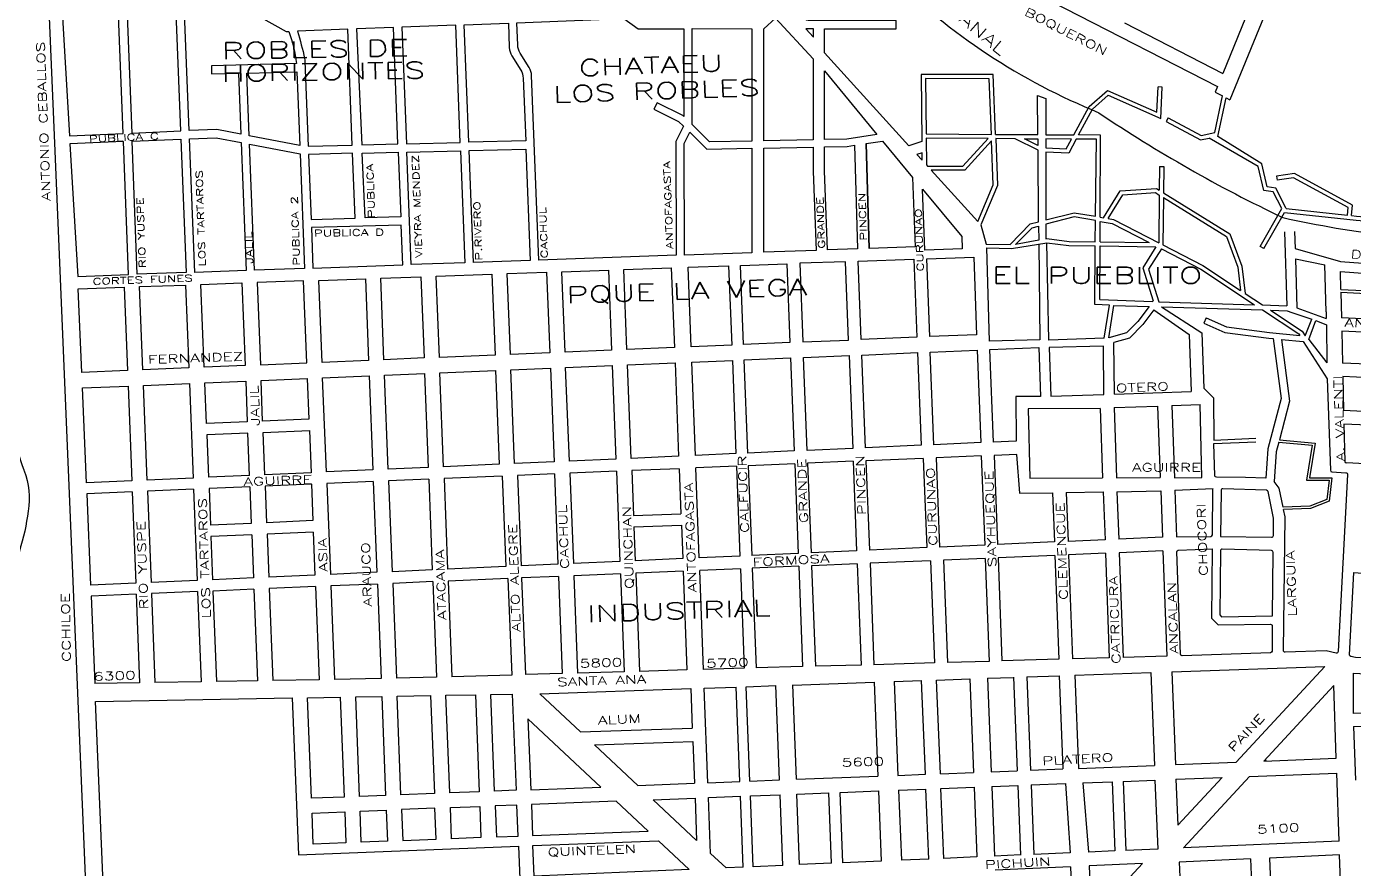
# Model space of a CAD drawing. Header units: millimetres. Extents: x 4374322 to 4409026, y 6503580 to 6534206.
# Drawn here: x 4379219 to 4380827, y 6524521 to 6525542 of the extents above; entities that cross this region are included whole.
import ezdxf

# ---------------------------------------------------------------- set-up
doc = ezdxf.new("R2010")
doc.units = ezdxf.units.MM
for name, color, linetype in [('LINEA CALLE', 252, 'Continuous'), ('NOMBRE BARRIO', 8, 'Continuous'), ('NOMBRE CALLE', 252, 'Continuous')]:
    doc.layers.add(name, color=color, linetype=linetype)
doc.styles.add('ROMANS', font='romans')

msp = doc.modelspace()

# ---------------------------------------------------------------- linework, layer by layer
at = {"layer": 'LINEA CALLE', "transparency": 33554687}
for p, q in [((4380851.2, 6525882.1), (4380675.8, 6525453.2)), ((4380703.7, 6525574.8), (4380667.1, 6525485.3)), ((4380548.3, 6525546.4), (4380667.1, 6525485.3)), ((4380660.6, 6525469.3), (4380657.9, 6525462.7)), ((4380657.9, 6525462.7), (4380666.8, 6525458)), ((4380671.2, 6525455.6), (4380675.8, 6525453.2)), ((4380792.3, 6525196.4), (4380790.9, 6525253.3)), ((4380810.2, 6525223.8), (4380809.7, 6525245.6)), ((4380810.2, 6525220.4), (4380810.9, 6525189.4)), ((4380919.4, 6525184.2), (4380810.9, 6525189.4)), ((4380811.3, 6525173), (4380812.2, 6525134.6)), ((4380920, 6525167.8), (4380811.3, 6525173)), ((4380523, 6525096.5), (4380522.8, 6525154.9)), ((4380536, 6525096.8), (4380535.2, 6525159.6)), ((4380369.8, 6525150.2), (4380374.1, 6525038.2)), ((4380921.3, 6525129.4), (4380812.2, 6525134.6)), ((4380812.6, 6525118.3), (4380813.5, 6525077.1)), ((4380921.9, 6525113.1), (4380812.6, 6525118.3)), ((4380536, 6525096.8), (4380629, 6525100.1)), ((4380518.6, 6525079.4), (4380521.7, 6524995.8)), ((4380535.7, 6525080.6), (4380588.1, 6525082.4)), ((4380535.7, 6525080.6), (4380538.4, 6524995.8)), ((4380588.1, 6525082.4), (4380591.3, 6524996)), ((4380605.3, 6525083), (4380639.7, 6525084.2)), ((4380605.3, 6525083), (4380608.6, 6524995.8)), ((4380642, 6524996.2), (4380639.7, 6525084.2)), ((4380923.3, 6525071.9), (4380813.5, 6525077.1)), ((4380813.9, 6525060.7), (4380814.9, 6525015.5)), ((4380923.8, 6525055.5), (4380813.9, 6525060.7)), ((4380077.8, 6525024.9), (4380028.7, 6525022.7)), ((4379791.2, 6525012.1), (4379723.8, 6525009.1)), ((4379857.5, 6525015.1), (4379809.8, 6525012.9)), ((4379932.4, 6525018.4), (4379876.1, 6525015.9)), ((4380008.4, 6525021.8), (4379951, 6525019.2)), ((4380078.4, 6525009.7), (4380029.3, 6525007.6)), ((4380078.4, 6525009.7), (4380082.6, 6524900.9)), ((4380148.9, 6525012.6), (4380092.7, 6525010.3)), ((4380092.7, 6525010.3), (4380097, 6524901.5)), ((4380148.9, 6525012.6), (4380153.2, 6524904.1)), ((4380219.7, 6525015.6), (4380164.5, 6525013.3)), ((4380164.5, 6525013.3), (4380168.7, 6524904.8)), ((4380219.7, 6525015.6), (4380223.9, 6524907.2)), ((4380304.6, 6525019.2), (4380235.2, 6525016.3)), ((4380235.2, 6525016.3), (4380239.5, 6524907.9)), ((4380304.6, 6525019.2), (4380308.9, 6524911.1)), ((4380374.8, 6525022.2), (4380320.2, 6525019.9)), ((4380320.2, 6525019.9), (4380324.4, 6524911.8)), ((4380374.8, 6525022.2), (4380379, 6524914.2)), ((4380374.8, 6525022.2), (4380379, 6524914.2)), ((4380417.8, 6525024), (4380390.3, 6525022.8)), ((4380390.3, 6525022.8), (4380394.5, 6524914.9)), ((4380417.4, 6525024), (4380420.9, 6524976.9)), ((4380923.3, 6525008.5), (4380816.8, 6525013.6)), ((4379420.7, 6524995.4), (4379364.8, 6524992.9)), ((4379488.7, 6524998.5), (4379439.3, 6524996.3)), ((4379563.3, 6525001.8), (4379507.3, 6524999.3)), ((4379638.2, 6525005.2), (4379581.9, 6525002.7)), ((4379705.2, 6525008.2), (4379656.8, 6525006)), ((4379705.8, 6524993.9), (4379657.3, 6524991.9)), ((4379705.8, 6524993.9), (4379710.1, 6524884.2)), ((4379794.8, 6524997.7), (4379724.4, 6524994.7)), ((4379724.4, 6524994.7), (4379728.7, 6524885)), ((4379794.8, 6524997.7), (4379799.1, 6524888.2)), ((4379858.1, 6525000.4), (4379813.4, 6524998.5)), ((4379813.4, 6524998.5), (4379817.7, 6524889)), ((4379858.1, 6525000.4), (4379862.3, 6524891)), ((4379933, 6525003.5), (4379876.6, 6525001.1)), ((4379876.6, 6525001.1), (4379880.9, 6524891.8)), ((4379933, 6525003.5), (4379937.2, 6524894.4)), ((4380009, 6525006.7), (4379951.6, 6525004.3)), ((4379951.6, 6525004.3), (4379953.7, 6524950)), ((4380009, 6525006.7), (4380011.1, 6524952.2)), ((4380033.4, 6524898.7), (4380029.3, 6525007.6)), ((4380433.4, 6524995.4), (4380521.7, 6524995.8)), ((4380538.4, 6524995.8), (4380591.3, 6524996)), ((4380608.6, 6524995.8), (4380642, 6524996.2)), ((4379346.2, 6524992.1), (4379291.3, 6524989.6)), ((4379346.8, 6524978.8), (4379291.9, 6524976.4)), ((4379291.9, 6524976.4), (4379296.5, 6524865.6)), ((4379346.8, 6524978.8), (4379351.1, 6524868.1)), ((4379421.2, 6524981.9), (4379365.4, 6524979.5)), ((4379365.4, 6524979.5), (4379369.7, 6524868.9)), ((4379421.2, 6524981.9), (4379425.5, 6524871.4)), ((4379489.2, 6524984.8), (4379439.8, 6524982.7)), ((4379439.8, 6524982.7), (4379441.5, 6524938.3)), ((4379489.2, 6524984.8), (4379490.9, 6524940.5)), ((4379563.8, 6524987.9), (4379507.8, 6524985.6)), ((4379507.8, 6524985.6), (4379509.5, 6524941.3)), ((4379563.8, 6524987.9), (4379565.5, 6524943.8)), ((4379638.7, 6524991.1), (4379582.4, 6524988.7)), ((4379582.4, 6524988.7), (4379586.7, 6524878.6)), ((4379638.7, 6524991.1), (4379643, 6524881.2)), ((4379657.3, 6524991.9), (4379661.6, 6524882)), ((4380420.9, 6524976.9), (4380461.1, 6524977.6)), ((4380461.1, 6524977.6), (4380463.3, 6524918)), ((4380477.7, 6524977.8), (4380522.4, 6524978.6)), ((4380477.7, 6524977.8), (4380479.9, 6524918.7)), ((4380522.4, 6524978.6), (4380524.6, 6524920.7)), ((4380539, 6524978.8), (4380592, 6524979.7)), ((4380539, 6524978.8), (4380541.2, 6524921.5)), ((4380592, 6524979.7), (4380594.1, 6524923.9)), ((4380609.2, 6524980.5), (4380611.3, 6524924.1)), ((4379953.7, 6524950), (4380011.1, 6524952.2)), ((4379490.9, 6524940.5), (4379441.5, 6524938.3)), ((4379565.5, 6524943.8), (4379509.5, 6524941.3)), ((4379566.1, 6524930), (4379510.1, 6524927.5)), ((4379566.1, 6524930), (4379568.1, 6524877.8)), ((4379954.2, 6524936.1), (4380011.7, 6524938.4)), ((4379954.2, 6524936.1), (4379955.8, 6524895.2)), ((4380011.7, 6524938.4), (4380013.3, 6524897.8)), ((4379491.5, 6524926.7), (4379442.1, 6524924.5)), ((4379442.1, 6524924.5), (4379444.1, 6524872.2)), ((4379491.5, 6524926.7), (4379493.5, 6524874.5)), ((4379510.1, 6524927.5), (4379512.1, 6524875.3)), ((4380379, 6524914.2), (4380324.4, 6524911.8)), ((4380463.3, 6524918), (4380394.5, 6524914.9)), ((4380524.6, 6524920.7), (4380479.9, 6524918.7)), ((4380594.1, 6524923.9), (4380541.2, 6524921.5)), ((4380013.3, 6524897.8), (4379955.8, 6524895.2)), ((4380082.6, 6524900.9), (4380033.4, 6524898.7)), ((4380153.2, 6524904.1), (4380097, 6524901.5)), ((4380223.9, 6524907.2), (4380168.7, 6524904.8)), ((4380308.9, 6524911.1), (4380239.5, 6524907.9)), ((4380379.6, 6524898.1), (4380329.1, 6524896)), ((4380329.1, 6524896), (4380333.8, 6524772)), ((4380379.6, 6524898.1), (4380384.3, 6524773.4)), ((4380379.6, 6524898.1), (4380384.3, 6524773.4)), ((4380463.9, 6524901.7), (4380395.1, 6524898.8)), ((4380395.1, 6524898.8), (4380399.8, 6524773.9)), ((4380463.9, 6524901.7), (4380468.5, 6524775.9)), ((4380525.2, 6524904.3), (4380480.5, 6524902.4)), ((4380480.5, 6524902.4), (4380485.1, 6524776.3)), ((4380525.2, 6524904.3), (4380529.8, 6524777.6)), ((4380594.7, 6524907.2), (4380541.8, 6524905)), ((4380541.8, 6524905), (4380546.4, 6524778.1)), ((4380594.7, 6524907.2), (4380599.3, 6524779.6)), ((4379643, 6524881.2), (4379586.7, 6524878.6)), ((4379710.1, 6524884.2), (4379661.6, 6524882)), ((4379799.1, 6524888.2), (4379728.7, 6524885)), ((4379862.3, 6524891), (4379817.7, 6524889)), ((4379937.2, 6524894.4), (4379880.9, 6524891.8)), ((4380013.8, 6524882.7), (4379956.4, 6524880.3)), ((4379956.4, 6524880.3), (4379961, 6524761.3)), ((4380013.8, 6524882.7), (4380018.5, 6524763)), ((4380083.2, 6524885.6), (4380034, 6524883.5)), ((4380038.5, 6524763.5), (4380034, 6524883.5)), ((4380083.2, 6524885.6), (4380087.9, 6524765)), ((4380153.8, 6524888.6), (4380097.6, 6524886.2)), ((4380097.6, 6524886.2), (4380102.2, 6524765.4)), ((4380153.8, 6524888.6), (4380158.4, 6524767)), ((4380224.5, 6524891.6), (4380169.3, 6524889.2)), ((4380169.3, 6524889.2), (4380173.9, 6524767.4)), ((4380224.5, 6524891.6), (4380229.2, 6524769)), ((4380313.5, 6524895.3), (4380240.1, 6524892.2)), ((4380240.1, 6524892.2), (4380244.7, 6524769.4)), ((4380313.5, 6524895.3), (4380318.2, 6524771.6)), ((4379351.1, 6524868.1), (4379296.5, 6524865.6)), ((4379425.5, 6524871.4), (4379369.7, 6524868.9)), ((4379493.5, 6524874.5), (4379444.1, 6524872.2)), ((4379568.1, 6524877.8), (4379512.1, 6524875.3)), ((4379568.7, 6524863.9), (4379512.7, 6524861.5)), ((4379568.7, 6524863.9), (4379573.1, 6524751.2)), ((4379643.6, 6524867), (4379587.3, 6524864.7)), ((4379587.3, 6524864.7), (4379591.7, 6524751.5)), ((4379643.6, 6524867), (4379648.1, 6524752.5)), ((4379710.6, 6524869.9), (4379662.2, 6524867.8)), ((4379662.2, 6524867.8), (4379666.7, 6524752.9)), ((4379710.6, 6524869.9), (4379715.2, 6524754.3)), ((4379801.7, 6524873.7), (4379729.2, 6524870.7)), ((4379729.2, 6524870.7), (4379733.8, 6524754.8)), ((4379801.7, 6524873.7), (4379806.3, 6524756.9)), ((4379862.9, 6524876.3), (4379818.3, 6524874.4)), ((4379818.3, 6524874.4), (4379822.8, 6524757.4)), ((4379862.9, 6524876.3), (4379867.5, 6524758.6)), ((4379937.8, 6524879.5), (4379881.5, 6524877.1)), ((4379881.5, 6524877.1), (4379886.1, 6524759.2)), ((4379937.8, 6524879.5), (4379942.4, 6524760.8)), ((4379351.6, 6524854.7), (4379297.1, 6524852.4)), ((4379297.1, 6524852.4), (4379301.6, 6524746.5)), ((4379351.6, 6524854.7), (4379355.8, 6524747.4)), ((4379426, 6524857.9), (4379370.2, 6524855.5)), ((4379370.2, 6524855.5), (4379374.4, 6524747.7)), ((4379426, 6524857.9), (4379430.3, 6524748.7)), ((4379494.1, 6524860.7), (4379444.6, 6524858.6)), ((4379444.6, 6524858.6), (4379448.9, 6524749)), ((4379494.1, 6524860.7), (4379498.4, 6524749.9)), ((4379512.7, 6524861.5), (4379517, 6524750.2)), ((4380229.2, 6524769), (4380173.9, 6524767.4)), ((4380318.2, 6524771.6), (4380244.7, 6524769.4)), ((4380384.3, 6524773.4), (4380333.8, 6524772)), ((4380468.5, 6524775.9), (4380399.8, 6524773.9)), ((4380529.8, 6524777.6), (4380485.1, 6524776.3)), ((4380599.3, 6524779.6), (4380546.4, 6524778.1)), ((4380605.4, 6524760.7), (4380790.6, 6524767.2)), ((4380683.4, 6524651.4), (4380790.6, 6524767.2)), ((4379573.1, 6524751.2), (4379517, 6524750.2)), ((4379648.1, 6524752.5), (4379591.7, 6524751.5)), ((4379715.2, 6524754.3), (4379666.7, 6524752.9)), ((4379806.3, 6524756.9), (4379733.8, 6524754.8)), ((4379867.5, 6524758.6), (4379822.8, 6524757.4)), ((4379942.4, 6524760.8), (4379886.1, 6524759.2)), ((4380018.5, 6524763), (4379961, 6524761.3)), ((4380087.9, 6524765), (4380038.5, 6524763.5)), ((4380158.4, 6524767), (4380102.2, 6524765.4)), ((4380320.7, 6524750.8), (4380360.9, 6524752.2)), ((4380360.9, 6524752.2), (4380365.4, 6524638.9)), ((4380382.3, 6524752.9), (4380413.8, 6524754)), ((4380382.3, 6524752.9), (4380386.7, 6524639.8)), ((4380413.8, 6524754.2), (4380418.3, 6524641)), ((4380430, 6524754.6), (4380469.2, 6524756)), ((4380430, 6524754.8), (4380434.5, 6524641.6)), ((4380469.2, 6524756), (4380473.6, 6524643.2)), ((4380488, 6524756.6), (4380580, 6524759.8)), ((4380488, 6524756.6), (4380492.4, 6524643.9)), ((4380580, 6524759.8), (4380584.4, 6524647.5)), ((4380605.4, 6524760.7), (4380609.8, 6524648.5)), ((4379355.8, 6524747.4), (4379301.6, 6524746.5)), ((4379430.3, 6524748.7), (4379374.4, 6524747.7)), ((4379498.4, 6524749.9), (4379448.9, 6524749)), ((4379840.4, 6524734), (4380023, 6524740.4)), ((4380023, 6524740.4), (4380024.9, 6524692.7)), ((4380039.4, 6524741), (4380078.1, 6524742.3)), ((4380043.7, 6524626.4), (4380039.4, 6524741)), ((4380082.5, 6524627.9), (4380078.1, 6524742.3)), ((4380090.3, 6524742.7), (4380126.2, 6524744)), ((4380094.7, 6524628.4), (4380090.3, 6524742.7)), ((4380130.5, 6524629.8), (4380126.2, 6524744.2)), ((4380146.5, 6524744.7), (4380245.1, 6524748.1)), ((4380150.9, 6524630.6), (4380146.5, 6524745)), ((4380245.1, 6524748.1), (4380249.6, 6524634.4)), ((4380269.5, 6524749), (4380302.5, 6524750.1)), ((4380269.5, 6524749), (4380273.9, 6524635.4)), ((4380307.1, 6524636.7), (4380302.5, 6524750.1)), ((4380325.3, 6524637.4), (4380320.7, 6524750.8)), ((4380716.9, 6524652.7), (4380801.5, 6524744.2)), ((4380804.5, 6524656.1), (4380801.5, 6524744.2)), ((4379840.4, 6524734), (4379889.7, 6524688)), ((4379826, 6524703.8), (4379914.2, 6524621.3)), ((4379826, 6524703.8), (4379829.3, 6524618)), ((4379889.7, 6524688), (4380024.9, 6524692.7)), ((4380825.3, 6524694.6), (4380935, 6524695.6)), ((4380825.3, 6524694.6), (4380827.7, 6524629.6)), ((4379906.5, 6524672.3), (4380025.5, 6524676.4)), ((4379906.5, 6524672.3), (4379959.1, 6524623.1)), ((4380025.5, 6524676.4), (4380027.5, 6524625.8)), ((4380716.9, 6524652.7), (4380804.5, 6524656.1)), ((4380719, 6524654.9), (4380719.1, 6524652.7)), ((4380325.3, 6524637.4), (4380365.4, 6524638.9)), ((4380386.7, 6524639.8), (4380418.3, 6524641)), ((4380434.5, 6524641.6), (4380473.6, 6524643.2)), ((4380492.4, 6524643.9), (4380584.4, 6524647.5)), ((4380609.8, 6524648.5), (4380683.4, 6524651.4)), ((4379959.1, 6524623.1), (4380027.5, 6524625.8)), ((4380043.7, 6524626.4), (4380082.5, 6524627.9)), ((4380094.7, 6524628.4), (4380130.5, 6524629.8)), ((4380150.9, 6524630.6), (4380249.6, 6524634.4)), ((4380273.9, 6524635.4), (4380307.1, 6524636.7)), ((4380387.5, 6524621.9), (4380419, 6524623.2)), ((4380419, 6524623.2), (4380422.3, 6524538.8)), ((4380435.2, 6524623.8), (4380476.6, 6524625.5)), ((4380435.2, 6524623.8), (4380438.6, 6524539.5)), ((4380476.6, 6524625.5), (4380482.2, 6524541.6)), ((4380497.6, 6524626.5), (4380533.3, 6524627.6)), ((4380497.6, 6524626.5), (4380504.6, 6524542.5)), ((4380533.3, 6524627.6), (4380536.6, 6524543.9)), ((4380546.5, 6524628.1), (4380585.1, 6524629.7)), ((4380546.5, 6524628.1), (4380549.8, 6524544.3)), ((4380585.1, 6524629.7), (4380588.4, 6524546.2)), ((4380610.5, 6524630.6), (4380666.3, 6524632.8)), ((4380610.5, 6524630.6), (4380612.7, 6524574.9)), ((4380612.7, 6524574.9), (4380666.3, 6524632.8)), ((4380619.6, 6524547.6), (4380699.7, 6524634.1)), ((4380699.7, 6524634.1), (4380805.1, 6524638.2)), ((4380807.9, 6524555.8), (4380805.1, 6524638.2)), ((4379829.3, 6524618), (4379914.2, 6524621.3)), ((4379977.5, 6524605.9), (4380028.2, 6524607.9)), ((4380028.2, 6524607.9), (4380030.2, 6524556.6)), ((4380044.4, 6524608.5), (4380083.1, 6524610.1)), ((4380047, 6524541), (4380044.4, 6524608.5)), ((4380086.4, 6524524.3), (4380083.1, 6524610.1)), ((4380095.3, 6524610.5), (4380131.2, 6524611.9)), ((4380098.6, 6524524.8), (4380095.3, 6524610.5)), ((4380134.4, 6524526.4), (4380131.2, 6524611.9)), ((4380151.5, 6524612.7), (4380190.4, 6524614.2)), ((4380154.8, 6524527.3), (4380151.5, 6524612.7)), ((4380193.6, 6524529), (4380190.4, 6524614.2)), ((4380204.1, 6524614.8), (4380250.3, 6524616.6)), ((4380207.3, 6524529.6), (4380204.1, 6524614.8)), ((4380250.3, 6524616.6), (4380253.6, 6524531.6)), ((4380274.7, 6524617.5), (4380307.8, 6524618.8)), ((4380274.7, 6524617.5), (4380278, 6524532.7)), ((4380311.3, 6524534.1), (4380307.8, 6524618.8)), ((4380326, 6524619.5), (4380366.1, 6524621.1)), ((4380329.5, 6524534.9), (4380326, 6524619.5)), ((4380366.1, 6524621.1), (4380369.5, 6524536.6)), ((4380387.5, 6524621.9), (4380390.8, 6524537.6)), ((4379977.5, 6524605.9), (4380030.2, 6524556.6)), ((4380536.6, 6524543.9), (4380504.6, 6524542.5)), ((4380588.4, 6524546.2), (4380549.8, 6524544.5)), ((4380807.9, 6524555.8), (4380619.6, 6524547.6)), ((4380047, 6524541), (4380065.8, 6524523.4)), ((4380134.4, 6524526.4), (4380098.6, 6524524.8)), ((4380193.6, 6524529), (4380154.8, 6524527.3)), ((4380253.6, 6524531.6), (4380207.3, 6524529.6)), ((4380311.3, 6524534.1), (4380278, 6524532.7)), ((4380369.5, 6524536.6), (4380329.5, 6524534.9)), ((4380422.3, 6524539), (4380390.8, 6524537.6)), ((4380482.2, 6524541.6), (4380438.5, 6524539.7)), ((4380569.8, 6524528.6), (4380505.3, 6524525.7)), ((4380539.7, 6524496.1), (4380569.8, 6524528.6)), ((4380700.8, 6524534.3), (4380614.5, 6524530.5)), ((4380614.5, 6524530.5), (4380618.3, 6524433.2)), ((4380700.8, 6524534.3), (4380704.7, 6524436.9)), ((4380808.5, 6524539), (4380723.7, 6524535.3)), ((4380723.7, 6524535.3), (4380727.5, 6524437.9)), ((4380811.8, 6524441.6), (4380808.5, 6524539)), ((4380086.4, 6524524.3), (4380065.8, 6524523.4)), ((4380482.9, 6524524.8), (4380391.5, 6524520.8)), ((4380482.9, 6524524.8), (4380484.1, 6524493.7)), ((4380505.3, 6524525.7), (4380506.5, 6524494.6))]:
    msp.add_line(p, q, dxfattribs=at)
for points in [[(4379429.2, 6526363.9, 0.084823), (4379409.1, 6526317.5), (4379408.5, 6526315), (4379398.9, 6526259.5), (4379215.6, 6525816.4, 0.091105), (4379196.6, 6525701.9), (4379196.4, 6525634), (4379196.4, 6525634), (4379196.1, 6525474.6), (4379198.5, 6525133.7), (4379198.6, 6525121.3, 0.034281), (4379204.2, 6525047.4, 0.043435), (4379215.5, 6525005.2, -0.009713), (4379215.9, 6525004.2, -0.135088), (4379220.7, 6524955.4, -0.049159), (4379210.2, 6524907.3, 0.049137), (4379202.9, 6524844.2), (4379205.3, 6524178.2, -0.110569), (4379119.8, 6523843.4, -0.033494), (4379078.3, 6523767.5, -0.009737), (4379058.2, 6523745.4, 0.012931), (4378991.3, 6523671, 0.101103)], [(4379324.2, 6523703.2), (4379253, 6525400.9), (4379235.6, 6525810.1, -0.158095), (4379243.9, 6525839.8, -0.042943), (4379310.1, 6525923.2), (4379344, 6525972.4, 0.074751), (4379364, 6526024.9, -0.001424), (4379372.5, 6526080.9, 0.040337), (4379399.4, 6526194.2), (4379412, 6526257.8), (4379422.3, 6526315.9, -0.100378), (4379447.6, 6526369.8, 0.100378)], [(4379767, 6526178), (4379770.1, 6526171.3), (4380045, 6525853.6, 0.007087), (4380045, 6525853.6, 0.050429), (4380264.1, 6525604.2, 0.097548), (4380517, 6525437.7, 0.037873), (4380739.9, 6525310.7, 0.044958), (4381000.7, 6525277.7), (4381372.7, 6525059.5), (4381547.4, 6524623.6), (4381579.7, 6524539.1), (4381589.6, 6524510.6), (4381650, 6524359.2), (4381668.6, 6524302), (4381686.2, 6524253.8), (4381726.1, 6524197.5), (4381767.2, 6524130.9), (4381789.4, 6524068.3), (4381797.5, 6524045.4), (4381801.8, 6524012.1), (4381850.8, 6523956.2), (4381972.7, 6523893.2), (4382116.5, 6523837.5)], [(4380185.1, 6525539.4), (4380271.8, 6525539.3), (4380271.8, 6525549.3), (4380165, 6525549.4, -0.411761), (4380160, 6525554.3), (4380159.3, 6525648.8), (4380154.2, 6525653.9), (4380154.7, 6525590.4), (4380128.9, 6525567.6), (4380027, 6525670.2), (4380000.8, 6525704.2), (4380027, 6525670.2)], [(4379839.1, 6525259.1), (4379830.4, 6525482.5, 0.130191), (4379827.4, 6525492.3), (4379816.5, 6525509.8, -0.130191), (4379813.5, 6525519.6), (4379812.4, 6525546.6), (4379941.9, 6525551.6), (4379959.4, 6525539.4), (4380014.7, 6525539.4), (4380014.7, 6525433.2), (4380013.5, 6525434.4), (4379982.2, 6525449.7), (4379978.4, 6525441.9), (4380008.4, 6525427.2), (4380014.4, 6525421.3), (4380005.1, 6525402.9), (4380005.3, 6525265), (4379839.1, 6525259.1)], [(4380793.6, 6525115.3), (4380797.4, 6525004.7, 0.392774), (4380799.3, 6525002.7), (4380816.2, 6525001.8, -0.414697), (4380818.1, 6524999.7), (4380806.8, 6524785.3, -0.467649), (4380804.4, 6524783.5), (4380792.5, 6524786.3), (4380742.8, 6524784.5, -0.427969), (4380740.7, 6524786.5), (4380742.6, 6524948.2), (4380740.8, 6524957.2)], [(4380719.1, 6524995.1), (4380694.6, 6524996.2), (4380659.5, 6524996.3, -0.40592), (4380657.5, 6524998.2), (4380656.5, 6525037.1)], [(4380611.3, 6524924.1), (4380652.6, 6524924.7, 0.406933), (4380654.6, 6524926.6), (4380655.2, 6524982.8)], [(4380726.3, 6524923.8, 0.414784), (4380728.4, 6524925.8), (4380728.6, 6524946.8), (4380722, 6524978.9, 0.345732), (4380720.1, 6524980.5), (4380667.2, 6524982.4, 0.421542), (4380665.2, 6524980.4), (4380664.5, 6524924.7), (4380726.3, 6524923.8)], [(4380654.4, 6524909.5), (4380653.4, 6524825.7), (4380661.6, 6524817.5), (4380725.1, 6524818.3, -0.421501), (4380727.1, 6524816.3), (4380726.8, 6524785.9, -0.400703), (4380724.8, 6524783.9), (4380617.9, 6524780.2, -0.413808), (4380615.9, 6524782.1), (4380611.4, 6524905.9, -0.413882), (4380613.3, 6524908), (4380654.4, 6524909.5)], [(4380890.7, 6524876.2, -0.409348), (4380892.6, 6524874.1), (4380887.2, 6524776.8, -0.413186), (4380885.1, 6524774.9), (4380828, 6524777.9), (4380822.2, 6524779.3, -0.362724), (4380820.7, 6524781.3), (4380825.9, 6524880.9), (4380890.7, 6524876.2)], [(4380825.3, 6524710.3), (4380825.3, 6524759), (4380934.4, 6524753.3), (4380934.4, 6524713.3, -0.411404), (4380932.5, 6524711.3), (4380825.3, 6524710.3)]]:
    msp.add_lwpolyline(points, format="xyb", dxfattribs=at)
for points in [[(4380271.3, 6525661.4), (4380288.7, 6525651.6), (4380292.1, 6525658.7), (4380660.6, 6525469.3)], [(4380392, 6525411.4), (4380389.3, 6525484), (4380302, 6525484.1), (4380303, 6525402.9), (4380287.2, 6525397.7), (4380185.1, 6525510), (4380185.1, 6525539.4)], [(4380392, 6525411.4), (4380443.3, 6525411.1), (4380443, 6525458.5), (4380452.9, 6525454.9), (4380452.9, 6525411), (4380486.9, 6525410.8), (4380505.5, 6525445.2), (4380527.7, 6525464.6), (4380587.5, 6525438.2), (4380588.8, 6525468.8)], [(4380492.5, 6525410.8), (4380509.4, 6525442), (4380528.6, 6525458.8), (4380592.1, 6525430.7), (4380593.8, 6525468.5)], [(4380593.8, 6525468.5), (4380588.8, 6525468.8)], [(4380600.9, 6525431.5), (4380641, 6525410.2), (4380657.6, 6525413.5), (4380666.8, 6525458)], [(4380661, 6525408.8), (4380671.2, 6525455.6)], [(4380600.9, 6525431.5), (4380598.6, 6525427.1)], [(4380598.6, 6525427.1), (4380640.3, 6525404.9), (4380650.7, 6525407)], [(4380519.3, 6525410.6), (4380492.5, 6525410.8)], [(4380518.9, 6525311.2), (4380519.3, 6525410.6)], [(4379484.6, 6525246.6), (4379422.5, 6525244.4), (4379416.2, 6525406), (4379448.4, 6525407.4), (4379478.6, 6525401.6), (4379484.6, 6525246.6)], [(4379555.3, 6525249.1), (4379495, 6525247), (4379489, 6525399.6), (4379550, 6525387.8), (4379555.3, 6525249.1)], [(4380235.4, 6525400.4), (4380238.9, 6525273.1), (4380235.4, 6525400.4), (4380255.1, 6525403.4), (4380291.5, 6525359.4), (4380294.7, 6525275.2), (4380238.9, 6525273.2)], [(4380416, 6525406.2), (4380392.2, 6525406.4), (4380394.3, 6525349.6), (4380374.4, 6525301.9), (4380380.7, 6525278.7), (4380409.7, 6525278.1), (4380433.9, 6525303), (4380444.1, 6525305.6), (4380443.5, 6525392.2), (4380416, 6525406.2)], [(4380427.1, 6525406.2), (4380443.4, 6525406.1), (4380443.4, 6525397.8), (4380427.1, 6525406.2)], [(4380489.8, 6525405.8), (4380480.6, 6525388.7), (4380452.9, 6525390), (4380452.9, 6525307.8), (4380487.2, 6525316.6), (4380513.1, 6525312.2)], [(4380514.1, 6525405.6), (4380489.8, 6525405.8)], [(4380513.1, 6525312.2), (4380514.1, 6525405.6)], [(4380738.6, 6525321.5), (4380728, 6525341.9), (4380716.8, 6525343.6), (4380710, 6525372.7), (4380650.7, 6525407)], [(4380744.1, 6525321.8), (4380731.3, 6525346.4), (4380720.9, 6525348), (4380714.4, 6525375.9), (4380661, 6525408.8)], [(4379749.6, 6525256), (4379684.6, 6525253.7), (4379679.3, 6525390), (4379744.4, 6525391.6), (4379749.6, 6525256)], [(4380590.6, 6525372.7), (4380590.3, 6525343.8)], [(4380590.6, 6525372.7), (4380590.6, 6525372.7), (4380595.6, 6525372.7)], [(4380595.6, 6525372.7), (4380595.3, 6525340.8)], [(4380823, 6525313.2), (4380824.2, 6525325.6), (4380753.8, 6525364.2), (4380732.3, 6525360.7)], [(4380522.8, 6525310.5), (4380543.1, 6525343), (4380586.8, 6525346), (4380590.3, 6525343.8)], [(4380732.3, 6525360.7), (4380733.1, 6525355.8)], [(4380818, 6525313.7), (4380818.9, 6525322.8), (4380752.9, 6525359), (4380733.1, 6525355.8)], [(4380528.2, 6525309.5), (4380546, 6525338.2), (4380585.6, 6525340.9), (4380590.3, 6525338)], [(4380590.3, 6525338), (4380589.7, 6525280)], [(4380595.2, 6525334.9), (4380594.7, 6525277.5)], [(4380595.2, 6525334.9), (4380671.6, 6525287.7), (4380685.3, 6525250.8), (4380688.7, 6525222.3)], [(4380595.3, 6525340.8), (4380675.7, 6525291), (4380690.2, 6525252), (4380694.2, 6525218.7)], [(4380712.5, 6525275.7), (4380738.6, 6525321.5)], [(4380716.8, 6525273.2), (4380741.8, 6525317), (4380828.5, 6525307.6), (4381013.1, 6525292.1)], [(4380744.1, 6525321.8), (4380818, 6525313.7)], [(4379674.3, 6525253.3), (4379672.4, 6525301.4), (4379563.8, 6525298.5), (4379565.7, 6525249.5), (4379674.3, 6525253.3)], [(4380416.3, 6525278.1), (4380436.4, 6525298.4), (4380444.2, 6525300.4), (4380444.3, 6525283.4), (4380416.3, 6525278.1)], [(4380513.1, 6525307.1), (4380487.4, 6525311.5), (4380452.9, 6525302.7), (4380452.9, 6525285), (4380454, 6525285.3), (4380481, 6525281.8), (4380512.8, 6525281.4)], [(4380512.8, 6525281.4), (4380513.1, 6525307.1)], [(4380518.8, 6525281.3), (4380518.9, 6525306.1)], [(4380518.9, 6525311.2), (4380522.8, 6525310.5)], [(4380518.9, 6525306.1), (4380533.4, 6525303.6), (4380578.1, 6525280.5)], [(4380528.2, 6525309.6), (4380535, 6525308.4), (4380589.7, 6525280)], [(4380823, 6525313.2), (4380829, 6525312.5), (4381013.6, 6525297.1)], [(4380742, 6525293.5), (4380744.8, 6525204)], [(4380753.9, 6525293.8), (4380754.6, 6525273.1)], [(4380384.8, 6525161.1), (4380381.6, 6525273.9), (4380411.4, 6525273.2), (4380454.2, 6525280.2), (4380480.6, 6525276.8), (4380512.8, 6525276.4)], [(4380444.3, 6525278.6), (4380445.8, 6525162.7), (4380384.9, 6525161.1)], [(4380523.5, 6525164.7), (4380456.7, 6525162.4), (4380454.2, 6525280.2)], [(4380523.5, 6525164.7), (4380523.5, 6525164.7), (4380530, 6525204.7), (4380512.1, 6525205.5), (4380512.8, 6525276.4)], [(4380518.5, 6525211.6), (4380518.5, 6525211.6), (4380518.5, 6525211.6), (4380518.7, 6525276.3)], [(4380518.7, 6525276.3), (4380586.2, 6525275.3)], [(4380518.8, 6525281.3), (4380578.1, 6525280.5)], [(4380586.2, 6525275.3), (4380570.3, 6525250), (4380582.7, 6525209.7), (4380582.2, 6525208.9)], [(4380592.8, 6525272.8), (4380577.4, 6525248.1), (4380589.8, 6525208.7)], [(4380592.8, 6525272.8), (4380640.4, 6525248.2), (4380705.6, 6525205.2)], [(4380594.7, 6525277.5), (4380642.9, 6525252.5), (4380688.7, 6525222.3)], [(4380716.8, 6525273.2), (4380712.5, 6525275.7)], [(4380754.6, 6525273.1), (4380809.5, 6525257.7)], [(4380755, 6525260.7), (4380790.9, 6525253.3)], [(4380755, 6525260.7), (4380756.9, 6525201.6), (4380792.5, 6525188.4)], [(4380809.5, 6525257.7), (4380961.4, 6525246.3), (4381038.6, 6525229.3), (4381076.2, 6525203.7)], [(4380809.7, 6525245.6), (4380917.6, 6525237.5)], [(4380694.2, 6525218.7), (4380715.1, 6525204.9)], [(4380810.2, 6525223.8), (4380918.3, 6525218.8)], [(4380810.2, 6525220.4), (4380918.4, 6525214.9)], [(4380518.5, 6525211.6), (4380582.2, 6525208.9)], [(4380529.1, 6525165.2), (4380529.1, 6525165.2), (4380535.1, 6525204.3)], [(4380577.9, 6525203.2), (4380564.3, 6525184.9), (4380550.5, 6525171.1), (4380529.1, 6525165.2)], [(4380535.1, 6525204.3), (4380578.2, 6525203)], [(4380577.9, 6525203.2), (4380578.2, 6525203)], [(4380589.8, 6525208.7), (4380705.6, 6525205.2)], [(4380592.8, 6525202.5), (4380641.7, 6525171.3), (4380644.1, 6525104.1)], [(4380592.8, 6525202.5), (4380715.3, 6525198.8)], [(4380715.1, 6525204.9), (4380744.8, 6525204)], [(4380583.8, 6525199), (4380570.5, 6525181.2), (4380554.1, 6525164.9), (4380535.2, 6525159.6)], [(4380583.8, 6525199), (4380626.6, 6525169), (4380629, 6525100.1)], [(4380647, 6525189.4), (4380644.2, 6525183)], [(4380647, 6525189.4), (4380671.6, 6525178.5), (4380723.6, 6525171.7), (4380760.3, 6525168.1)], [(4380715.3, 6525198.8), (4380759.4, 6525169.8), (4380760.3, 6525168.1)], [(4380724.8, 6525198.5), (4380763.1, 6525173.3), (4380767.1, 6525167.5)], [(4380724.8, 6525198.5), (4380745, 6525197.9)], [(4380745, 6525197.9), (4380750.6, 6525195.9), (4380774.9, 6525187.6)], [(4380767.1, 6525167.5), (4380774.9, 6525187.6)], [(4380771.5, 6525163.2), (4380771.5, 6525163.2), (4380779.9, 6525186.1)], [(4380779.9, 6525186.1), (4380792.7, 6525180.8)], [(4380792.3, 6525196.4), (4380792.5, 6525188.4)], [(4380644.2, 6525183), (4380669.7, 6525171.7), (4380722.8, 6525164.7), (4380728.3, 6525164.2)], [(4380792.7, 6525180.8), (4380793.3, 6525134.8)], [(4380522.8, 6525154.9), (4380456.8, 6525153.6), (4380459.1, 6525094.4), (4380523, 6525096.5)], [(4380728.3, 6525164.2), (4380737.8, 6525091.8), (4380721.6, 6525030.8), (4380719.1, 6524995.1)], [(4380738.3, 6525163.2), (4380748.1, 6525088.5), (4380735.7, 6525041.7)], [(4380738.3, 6525163.2), (4380764.5, 6525160.7)], [(4380764.5, 6525160.7), (4380793.6, 6525115.3)], [(4380771.5, 6525163.2), (4380793.3, 6525134.8)], [(4380028.7, 6525022.7), (4380024.5, 6525135.6), (4380073.4, 6525137.7), (4380077.8, 6525024.9)], [(4379656.8, 6525006), (4379652.3, 6525119.9), (4379700.8, 6525121.9), (4379705.2, 6525008.2)], [(4379723.8, 6525009.1), (4379719.4, 6525122.7), (4379786.8, 6525125.6), (4379791.2, 6525012.1)], [(4379809.8, 6525012.9), (4379805.4, 6525126.3), (4379853.1, 6525128.4), (4379857.5, 6525015.1)], [(4379876.1, 6525015.9), (4379871.6, 6525129.1), (4379928, 6525131.5), (4379932.4, 6525018.4)], [(4379951, 6525019.2), (4379946.6, 6525132.3), (4380004, 6525134.7), (4380008.4, 6525021.8)], [(4379291.3, 6524989.6), (4379286.5, 6525104.4), (4379341.8, 6525106.7), (4379346.2, 6524992.1)], [(4379364.8, 6524992.9), (4379360.4, 6525107.5), (4379416.2, 6525109.9), (4379420.7, 6524995.4)], [(4379581.9, 6525002.7), (4379577.4, 6525116.7), (4379633.7, 6525119.1), (4379638.2, 6525005.2)], [(4380644.1, 6525104.1), (4380656, 6525092.6), (4380656.4, 6525041.3)], [(4380518.6, 6525079.4), (4380431.6, 6525079.1), (4380433.4, 6524995.4)], [(4379488.7, 6524998.5), (4379486.7, 6525049.7), (4379437.3, 6525047.5), (4379439.3, 6524996.3)], [(4379507.3, 6524999.3), (4379505.3, 6525050.5), (4379561.3, 6525053), (4379563.3, 6525001.8)], [(4380656.4, 6525041.3), (4380707.2, 6525043.5)], [(4380735.7, 6525041.7), (4380778.9, 6525037.7), (4380772.2, 6524995.7), (4380799.3, 6524995.7), (4380796, 6524967.4), (4380773.4, 6524958.4), (4380740.8, 6524957.2)], [(4380656.5, 6525037.1), (4380707.1, 6525039)], [(4380734.9, 6525038.7), (4380731.8, 6525027), (4380729.3, 6524991.2)], [(4380734.9, 6525038.7), (4380775.5, 6525035), (4380768.6, 6524992.7), (4380796, 6524992.7), (4380793.2, 6524969.5), (4380772.7, 6524961.4), (4380740.2, 6524960.2)], [(4380609.2, 6524980.5), (4380655.6, 6524982.8)], [(4380735.4, 6524983.2), (4380729.3, 6524991.2)], [(4380740.2, 6524960.2), (4380735.4, 6524983.2)], [(4379323.1, 6524236), (4379317, 6524380.1), (4379302.5, 6524724.9), (4379540.5, 6524729.1), (4379548, 6524539.2), (4379814.5, 6524549.6), (4379820.6, 6524401.1), (4379822.2, 6524358.3)], [(4379654.3, 6524593.3), (4379655.8, 6524555.7), (4379624.2, 6524554.4), (4379622.8, 6524592.1), (4379654.3, 6524593.3)], [(4379672.9, 6524594), (4379674.4, 6524556.4), (4379714.8, 6524558), (4379713.4, 6524595.6), (4379672.9, 6524594)], [(4379830.1, 6524600.2), (4379831.5, 6524562.5), (4379971.3, 6524568), (4379932.6, 6524604.2), (4379830.1, 6524600.2)]]:
    msp.add_lwpolyline(points, dxfattribs=at)
for points in [[(4379329.6, 6525576.5), (4379261.1, 6525574.2), (4379270.8, 6525409.8), (4379336, 6525412.6)], [(4379399.2, 6525579), (4379339.8, 6525576.9), (4379346.2, 6525413), (4379405.5, 6525415.6)], [(4379663.2, 6525540.8), (4379618.5, 6525539.1), (4379624.8, 6525398.7), (4379668.6, 6525399.8)], [(4379738.6, 6525543.7), (4379673.4, 6525541.2), (4379678.9, 6525400), (4379744, 6525401.6)], [(4380097, 6525539.4), (4380097, 6525403.4), (4380045.9, 6525402.4), (4380024.7, 6525423.3), (4380024.7, 6525539.5)], [(4380171.1, 6525502.8), (4380171.1, 6525404.8), (4380111.4, 6525403.7), (4380111.4, 6525539.4), (4380125.6, 6525552)], [(4380171.7, 6525539.4), (4380162.3, 6525539.4), (4380171.8, 6525529)], [(4379485.6, 6525485.7), (4379546.2, 6525487.3), (4379549.6, 6525398.1), (4379488.6, 6525409.8)], [(4380248.5, 6525411.2), (4380211.9, 6525405.6), (4380185.1, 6525405.1), (4380185.1, 6525488.4)], [(4380307.9, 6525411.9), (4380387, 6525411.4), (4380384.5, 6525478.7), (4380307.1, 6525479)], [(4380097, 6525394.7), (4380097, 6525268.2), (4380015.3, 6525265.3), (4380015.1, 6525400.5), (4380021.9, 6525413.9), (4380042.4, 6525393.6)], [(4379342.5, 6525241.6), (4379336.3, 6525402.6), (4379271.4, 6525399.8), (4379280.9, 6525239.4)], [(4379412.1, 6525244.1), (4379352.9, 6525242), (4379346.6, 6525403), (4379405.9, 6525405.6)], [(4380171.1, 6525396.1), (4380171.1, 6525366.8), (4380174.9, 6525271), (4380111.4, 6525268.7), (4380111.4, 6525394.9)], [(4380224.9, 6525272.7), (4380188.7, 6525271.5), (4380185.1, 6525367.4), (4380185.1, 6525396.4), (4380212.6, 6525396.9), (4380221.3, 6525398.2)], [(4380307.9, 6525406.9), (4380308.3, 6525374.5), (4380309.7, 6525373), (4380352.6, 6525373), (4380383.2, 6525406.4)], [(4380387.3, 6525403.5), (4380354.8, 6525368), (4380314.3, 6525368), (4380370.7, 6525306), (4380389.2, 6525350.5)], [(4380452.9, 6525406), (4380452.9, 6525395), (4380477.7, 6525393.8), (4380484.2, 6525405.8)], [(4379613.7, 6525388.5), (4379560.3, 6525387.2), (4379563.4, 6525308.5), (4379616.7, 6525309.9)], [(4379669, 6525389.8), (4379672, 6525311.4), (4379628.8, 6525310.2), (4379625.3, 6525388.8)], [(4379828.7, 6525258.8), (4379760, 6525256.3), (4379754.7, 6525391.8), (4379823.5, 6525393.5)], [(4380303.2, 6525389.2), (4380296.9, 6525387.1), (4380303.3, 6525380.1)], [(4380303.5, 6525345), (4380351.4, 6525287.9), (4380351.8, 6525272.9), (4380306.4, 6525271.4)], [(4379999.5, 6525249.8), (4380003.3, 6525153.5), (4379945.8, 6525151.1), (4379942.1, 6525247.8)], [(4380068.9, 6525252.3), (4380072.6, 6525156.4), (4380023.7, 6525154.3), (4380020.1, 6525250.6)], [(4380139.5, 6525254.8), (4380143.2, 6525159.4), (4380087, 6525157), (4380083.2, 6525252.8)], [(4380155, 6525255.3), (4380158.7, 6525160.1), (4380214, 6525162.4), (4380210.3, 6525257.3)], [(4380293.2, 6525260.2), (4380296.9, 6525165.9), (4380229.5, 6525163), (4380225.8, 6525257.8)], [(4380365.8, 6525262.9), (4380369, 6525168.9), (4380312.4, 6525166.6), (4380308.7, 6525260.8)], [(4379498.2, 6525232.1), (4379502.1, 6525132.3), (4379558.1, 6525134.7), (4379554.2, 6525234.1)], [(4379629.1, 6525236.7), (4379633, 6525137.8), (4379576.7, 6525135.4), (4379572.8, 6525234.7)], [(4379696.2, 6525239.1), (4379700.1, 6525140.7), (4379651.6, 6525138.6), (4379647.7, 6525237.4)], [(4379782.2, 6525242.2), (4379786.1, 6525144.3), (4379718.7, 6525141.4), (4379714.8, 6525239.8)], [(4379848.5, 6525244.5), (4379852.3, 6525147.1), (4379804.7, 6525145.1), (4379800.8, 6525242.8)], [(4379923.5, 6525247.2), (4379927.2, 6525150.3), (4379870.9, 6525147.9), (4379867.1, 6525245.2)], [(4379337.1, 6525226.4), (4379341, 6525125.5), (4379285.7, 6525123.1), (4379281.4, 6525224.4)], [(4379411.5, 6525229), (4379415.5, 6525128.6), (4379359.6, 6525126.3), (4379355.7, 6525227.1)], [(4379479.6, 6525231.5), (4379483.5, 6525131.5), (4379434.1, 6525129.4), (4379430.1, 6525229.7)], [(4380417.2, 6525040.2), (4380389.7, 6525038.9), (4380385.3, 6525150.9), (4380444.3, 6525153.4), (4380446.6, 6525094.1), (4380416.5, 6525093.9)], [(4380148.3, 6525028.1), (4380092.1, 6525025.6), (4380087.7, 6525138.3), (4380143.9, 6525140.7)], [(4380219.1, 6525031.3), (4380163.8, 6525028.8), (4380159.5, 6525141.3), (4380214.7, 6525143.6)], [(4380302, 6525035), (4380234.6, 6525032), (4380230.2, 6525144.3), (4380297.6, 6525147.2)], [(4380313.1, 6525147.8), (4380369.8, 6525150.2), (4380374.1, 6525038.2), (4380317.5, 6525035.7)], [(4379486.1, 6525063.5), (4379436.7, 6525061.4), (4379434.8, 6525110.7), (4379484.2, 6525112.8)], [(4379504.7, 6525064.4), (4379502.8, 6525113.5), (4379558.8, 6525115.9), (4379560.7, 6525066.8)], [(4379563.9, 6524607.6), (4379559.1, 6524729.4), (4379598.8, 6524730.1), (4379603.5, 6524609.2)], [(4379653.6, 6524611.2), (4379622.1, 6524609.9), (4379617.4, 6524730.4), (4379648.9, 6524731)], [(4379667.5, 6524731.3), (4379708, 6524732), (4379712.7, 6524613.5), (4379672.2, 6524611.9)], [(4379726.7, 6524732.3), (4379762.3, 6524732.9), (4379766.9, 6524615.6), (4379731.3, 6524614.2)], [(4379811.7, 6524617.3), (4379785.5, 6524616.3), (4379780.9, 6524733.3), (4379806.9, 6524733.7)], [(4379604.2, 6524591.4), (4379605.6, 6524553.7), (4379566.1, 6524552.2), (4379564.6, 6524589.8)], [(4379767.6, 6524597.7), (4379769.1, 6524560.1), (4379733.4, 6524558.7), (4379732, 6524596.3)], [(4379786.2, 6524598.5), (4379787.7, 6524560.8), (4379814, 6524561.8), (4379812.4, 6524599.5)], [(4379833.5, 6524513.3), (4379832, 6524550.3), (4379983.9, 6524556.2), (4380021.1, 6524521.4)]]:
    msp.add_lwpolyline(points, close=True, dxfattribs=at)
for points in [[(4379475.4, 6525485.5), (4379478.2, 6525411.8), (4379449.2, 6525417.4), (4379415.8, 6525416), (4379409.4, 6525579.3), (4379453.7, 6525580.9), (4379533.1, 6525535.8), (4379536.5, 6525535.9, -0.051891), (4379545.8, 6525497.3), (4379442.7, 6525494.6), (4379442.9, 6525484.6)], [(4379802.2, 6525546.2), (4379803.4, 6525516.5, 0.130191), (4379806.4, 6525506.7), (4379817.2, 6525489.3, -0.130342), (4379820.2, 6525479.5), (4379823.2, 6525403.5), (4379754.3, 6525401.8), (4379748.8, 6525544.1)], [(4379607.9, 6525538.7), (4379546.8, 6525536.3, -0.024585), (4379555.5, 6525503.3, -0.042472), (4379555.9, 6525499.9), (4379559.9, 6525397.2), (4379613.3, 6525398.5)], [(4380727.2, 6524828.5), (4380728.1, 6524905.4, 0.409142), (4380726.2, 6524907.5), (4380666.4, 6524909.2, 0.419296), (4380664.3, 6524907.2), (4380663.4, 6524829.7), (4380665.7, 6524827.5), (4380727.2, 6524828.5)]]:
    msp.add_lwpolyline(points, format="xyb", close=True, dxfattribs=at)
msp.add_arc((4380816.9, 6525015.6), 2, 181.3083, 267.2753, dxfattribs=at)

# ---------------------------------------------------------------- texts
at = {"layer": 'NOMBRE BARRIO', "transparency": 33554687, "style": 'ROMANS', "width": 1.5}
for s, height, rotation, p in [('COSTA DEL CANAL', 14, 319.6944, (4380204.7, 6525670)), ('ROBLES DE', 20, 1, (4379455.5, 6525502.5)), ('CHATAEU', 20, 2, (4379887.6, 6525481.9)), ('HORIZONTES', 20, 1, (4379455.1, 6525475.1)), ('LOS ROBLES', 20, 2, (4379856.7, 6525449.7)), ('EL PUEBLITO', 20, 359.9489, (4380387.8, 6525230.9)), ('PQUE LA VEGA', 20, 2, (4379872.9, 6525206.8)), ('INDUSTRIAL', 20, 2, (4379897.9, 6524820.8))]:
    msp.add_text(s, height=height, rotation=rotation, dxfattribs=at).set_placement(p)
at = {"layer": 'NOMBRE CALLE', "transparency": 33554687, "style": 'ROMANS', "width": 1.5}
for s, height, rotation, p in [('BOQUERON', 10, 333, (4380426, 6525556.6)), ('ANTONIO CEBALLOS', 10, 92.1287, (4379247.8, 6525330.6)), ('PUBLICA C', 8, 2.4496, (4379294.5, 6525401.8)), ('VIEYRA MENDEZ', 8, 92, (4379697.9, 6525262)), ('ANTOFAGASTA', 8, 92, (4380001.6, 6525272.7)), ('LOS TARTAROS', 8, 92, (4379435.7, 6525251.6)), ('PUBLICA', 8, 92, (4379640.6, 6525310)), ('RIO YUSPE', 8, 92, (4379363.2, 6525249.5)), ('PUBLICA 2', 8, 92, (4379549.9, 6525252.5)), ('GRANDE', 8, 92, (4380185.5, 6525273.2)), ('PINCEN', 8, 92, (4380236.2, 6525282.8)), ('P.RIVERO', 8, 92, (4379770.5, 6525258.6)), ('CACHUL', 8, 92, (4379849.9, 6525261.3)), ('CURUNAO', 8, 92, (4380305.1, 6525245.6)), ('JALIL', 8, 92, (4379493.2, 6525254.8)), ('PUBLICA D', 8, 1, (4379567, 6525287.7)), ('DE ANGELES', 10, 357, (4380821.8, 6525261.5)), ('CORTES FUNES', 8, 2, (4379299, 6525229.3)), ('ANTONIO FERNANDEZ', 10, 357, (4380814.3, 6525178.7)), ('FERNANDEZ', 10, 2, (4379365.9, 6525133.8)), ('JALIL', 10, 92, (4379501.2, 6525058.7)), ('OTERO', 10, 2, (4380537.8, 6525099.2)), ('A. VALENTI', 10, 92, (4380814.9, 6525015.5)), ('CALFUCIR', 10, 92, (4380093.4, 6524929)), ('GRANDE', 10, 92, (4380165, 6524940.8)), ('PINCEN', 10, 92, (4380235.3, 6524950.5)), ('AGUIRRE', 10, 0.0832, (4380557.4, 6525003.2)), ('AGUIRRE', 10, 2, (4379481.7, 6524985.9)), ('CURUNAO', 10, 92, (4380321.4, 6524913.3)), ('SAYHUEQUE', 10, 92, (4380393.1, 6524887.5)), ('SAYHUEQUE', 10, 92, (4380393.1, 6524887.5)), ('ANTOFAGASTA', 10, 92, (4380030, 6524857)), ('LOS TARTAROS', 10, 92, (4379441.8, 6524825.7)), ('CACHUL', 10, 92, (4379875.5, 6524885.3)), ('CLEMENCUE', 10, 92, (4380479.4, 6524847.9)), ('CHOCORI', 10, 92, (4380648.9, 6524876.8)), ('QUINCHAN', 10, 92, (4379953.9, 6524861.1)), ('RIO YUSPE', 10, 92, (4379366.1, 6524836.3)), ('ALTO ALEGRE', 10, 92, (4379816.9, 6524808.8)), ('ASIA', 10, 92, (4379583.3, 6524881.8)), ('ARAUCO', 10, 92, (4379636.9, 6524839.5)), ('ATACAMA', 10, 92, (4379727.1, 6524823.5)), ('FORMOSA', 10, 3, (4380098.2, 6524888.3)), ('LARGUIA', 10, 92, (4380756.6, 6524827.4)), ('CATRICURA', 10, 92, (4380543.2, 6524770.2)), ('ANCALAN', 10, 92, (4380613.2, 6524782.6)), ('CCHILOE', 10, 91.0312, (4379272.3, 6524772.7)), ('5800', 10, 2, (4379888.9, 6524765.8)), ('5700', 10, 2, (4380041.9, 6524765.8)), ('6300', 10, 2, (4379299.8, 6524750)), ('SANTA ANA', 10, 2, (4379861.4, 6524743.3)), ('ALUM', 10, 3, (4379910.9, 6524696.8)), ('PAINE', 10, 47, (4380679.9, 6524662.8)), ('5600', 10, 2, (4380205.9, 6524645.8)), ('PLATERO', 10, 3, (4380448.9, 6524647.8)), ('5100', 10, 3, (4380708.9, 6524564.8)), ('QUINTELEN', 10, 2.2358, (4379850, 6524537.4)), ('PICHUIN', 10, 3, (4380379.4, 6524522.1))]:
    msp.add_text(s, height=height, rotation=rotation, dxfattribs=at).set_placement(p)

doc.saveas('drawing.dxf')
